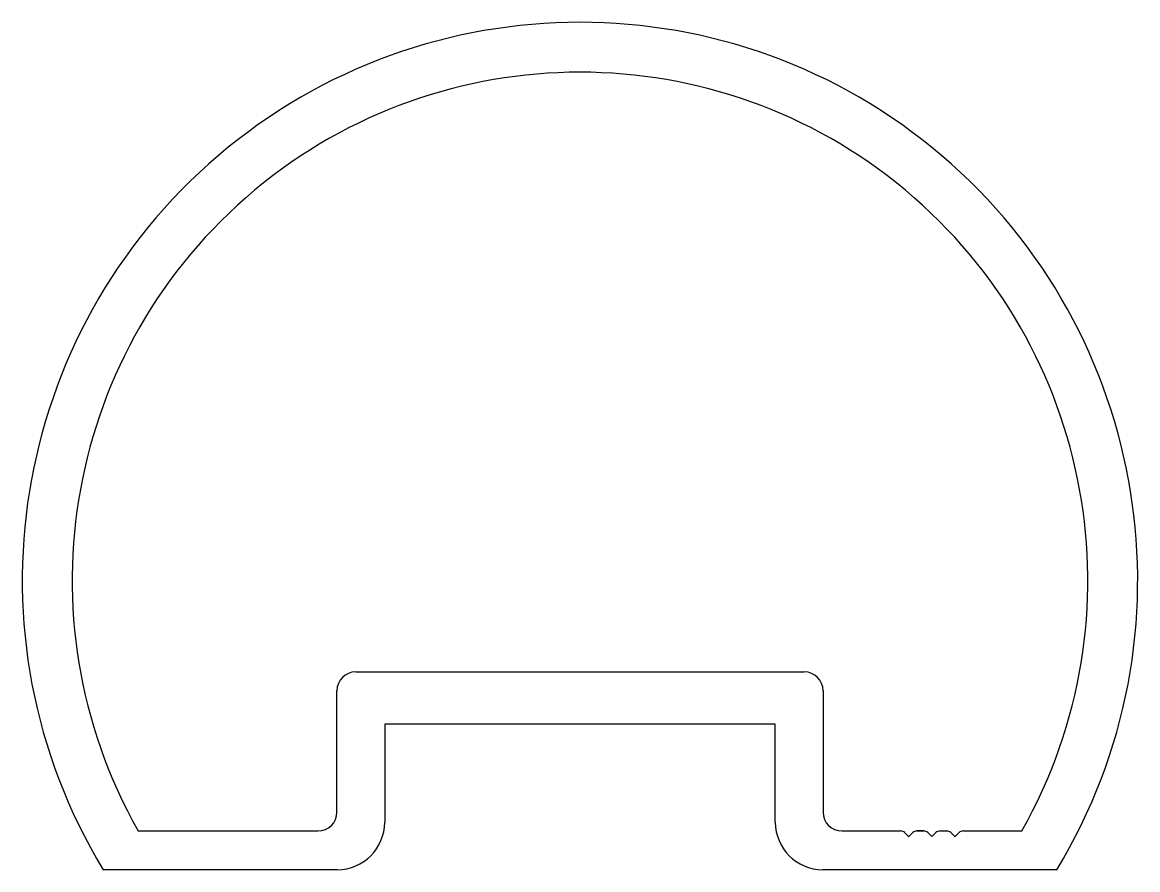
# Model space of a CAD drawing. Extents: x -24.1 to 24.2, y 0.5 to 37.1.
import ezdxf

# ---------------------------------------------------------------- set-up
doc = ezdxf.new("R2010")
doc.units = 0
doc.layers.get('0').update_dxf_attribs({"linetype": 'CONTINUOUS'})

msp = doc.modelspace()

# ---------------------------------------------------------------- linework, layer by layer
at = {"color": 7}
for p, q in [((-9.699, 9.013), (9.732, 9.013)), ((-10.512, 2.942), (-10.512, 8.2)), ((10.545, 8.2), (10.545, 2.942)), ((8.474, 6.752), (-8.442, 6.752)), ((-8.442, 6.752), (-8.442, 2.51)), ((8.474, 2.51), (8.474, 6.752)), ((-19.12, 2.129), (-11.325, 2.129)), ((11.357, 2.129), (13.902, 2.129)), ((13.902, 2.129), (13.902, 2.129)), ((14.078, 2.056), (14.25, 1.885)), ((14.261, 1.885), (14.432, 2.056)), ((14.609, 2.129), (14.902, 2.129)), ((14.902, 2.129), (14.609, 2.129)), ((14.609, 2.129), (14.902, 2.129)), ((14.902, 2.129), (14.609, 2.129)), ((14.609, 2.129), (14.902, 2.129)), ((15.078, 2.056), (15.249, 1.885)), ((15.261, 1.885), (15.432, 2.056)), ((15.609, 2.129), (15.901, 2.129)), ((16.078, 2.056), (16.249, 1.885)), ((16.261, 1.885), (16.432, 2.056)), ((16.609, 2.129), (19.153, 2.129)), ((-10.499, 0.453), (-20.64, 0.453)), ((20.672, 0.453), (10.532, 0.453))]:
    msp.add_line(p, q, dxfattribs=at)
for centre, radius, start, end in [((0.016, 12.975), 24.155, 328.7749, 211.2251), ((0.016, 12.975), 21.996, 330.4573, 209.5427), ((-9.699, 8.2), 0.813, 90, 180), ((9.732, 8.2), 0.813, 360, 90), ((-11.325, 2.942), 0.813, 270, 0), ((11.357, 2.942), 0.813, 180, 270), ((-10.499, 2.51), 2.057, 270, 360), ((10.532, 2.51), 2.057, 180, 270), ((13.902, 1.879), 0.25, 45, 90), ((14.609, 1.879), 0.25, 90, 135), ((14.902, 1.879), 0.25, 45, 90), ((15.609, 1.879), 0.25, 90, 135), ((15.901, 1.879), 0.25, 45, 90), ((16.609, 1.879), 0.25, 90, 135), ((14.255, 1.891), 0.008, 225, 315), ((15.255, 1.891), 0.008, 225, 315), ((16.255, 1.891), 0.008, 225, 315)]:
    msp.add_arc(centre, radius, start, end, dxfattribs=at)

doc.saveas('drawing.dxf')
